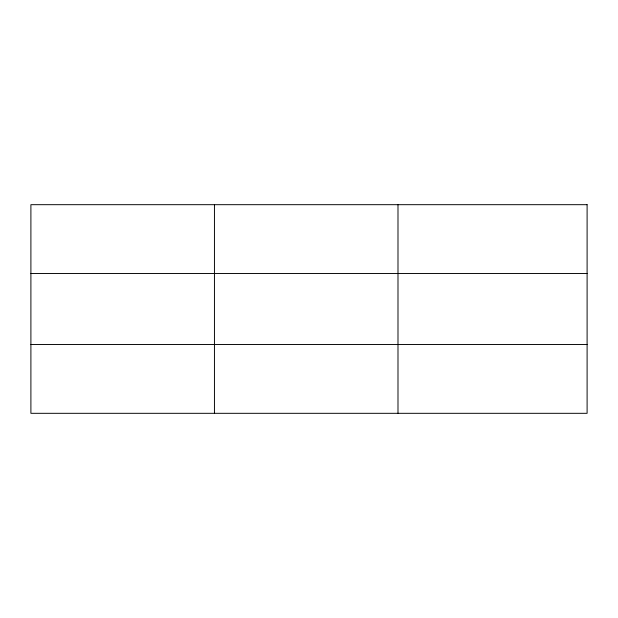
<?xml version="1.0" encoding="UTF-8"?>
<svg xmlns="http://www.w3.org/2000/svg" width="618" height="618" viewBox="0 0 618 618"><rect width="100%" height="100%" fill="white"/><g stroke="black" fill="none" stroke-linecap="round" stroke-linejoin="round"><path stroke-width="0.93" d="M214.446 413.318L214.446 204.682M397.992 413.318L397.992 204.682M30.9 273.535L587.1 273.535M30.9 344.465L587.1 344.465M587.1 204.682L587.1 413.318L30.9 413.318L30.9 204.682L587.1 204.682"/></g></svg>
